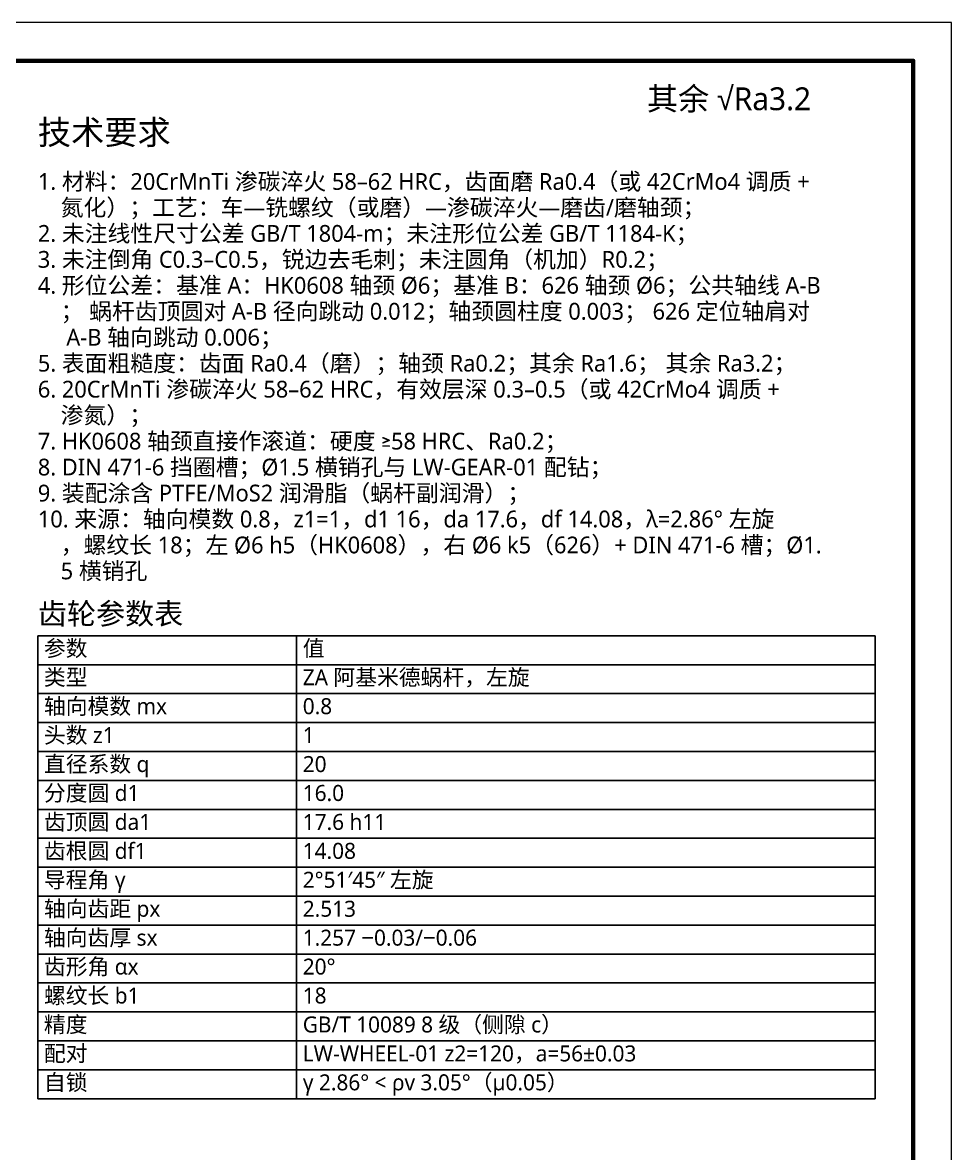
# Model space of a CAD drawing. Header units: millimetres. Extents: x 0 to 420, y 0 to 297.
# Drawn here: x 298 to 420, y 148.5 to 297 of the extents above; entities that cross this region are included whole.
import ezdxf

# ---------------------------------------------------------------- set-up
doc = ezdxf.new("R2010")
doc.units = ezdxf.units.MM
doc.layers.add('FRAME', color=7, linetype='CONTINUOUS', lineweight=70)
doc.layers.add('TEXT', color=7, linetype='CONTINUOUS', lineweight=25)
doc.styles.add('CJK', font='NotoSansCJK-Regular.ttc')

msp = doc.modelspace()

# ---------------------------------------------------------------- linework, layer by layer
at = {"layer": 'FRAME', "lineweight": 18}
msp.add_lwpolyline([(0, 0), (420, 0), (420, 297), (0, 297)], close=True, dxfattribs=at)
at = {"layer": 'FRAME'}
msp.add_lwpolyline([(25, 5), (415, 5), (415, 292), (25, 292)], close=True, dxfattribs=at)
at = {"layer": 'TEXT'}
for p, q in [((300, 216.48), (300, 155.68)), ((334, 216.48), (334, 155.68)), ((410, 216.48), (410, 155.68))]:
    msp.add_line(p, q, dxfattribs=at)
for points in [[(300, 216.48), (410, 216.48)], [(300, 212.68), (410, 212.68)], [(300, 208.88), (410, 208.88)], [(300, 205.08), (410, 205.08)], [(300, 201.28), (410, 201.28)], [(300, 197.48), (410, 197.48)], [(300, 193.68), (410, 193.68)], [(300, 189.88), (410, 189.88)], [(300, 186.08), (410, 186.08)], [(300, 182.28), (410, 182.28)], [(300, 178.48), (410, 178.48)], [(300, 174.68), (410, 174.68)], [(300, 170.88), (410, 170.88)], [(300, 167.08), (410, 167.08)], [(300, 163.28), (410, 163.28)], [(300, 159.48), (410, 159.48)], [(300, 155.68), (410, 155.68)]]:
    msp.add_lwpolyline(points, dxfattribs=at)

# ---------------------------------------------------------------- texts
at = {"layer": 'TEXT', "style": 'CJK'}
for s, height, p in [('其余 √Ra3.2', 3, (380, 285.5)), ('技术要求', 3.2, (300, 281)), ('1. 材料：20CrMnTi 渗碳淬火 58–62 HRC，齿面磨 Ra0.4（或 42CrMo4 调质 + ', 2.2, (300, 275.04)), ('\u3000氮化）；工艺：车—铣螺纹（或磨）—渗碳淬火—磨齿/磨轴颈；', 2.2, (300, 271.63)), ('2. 未注线性尺寸公差 GB/T 1804-m；未注形位公差 GB/T 1184-K；', 2.2, (300, 268.22)), ('3. 未注倒角 C0.3–C0.5，锐边去毛刺；未注圆角（机加）R0.2；', 2.2, (300, 264.81)), ('4. 形位公差：基准 A：HK0608 轴颈 Ø6；基准 B：626 轴颈 Ø6；公共轴线 A-B', 2.2, (300, 261.4)), ('\u3000； 蜗杆齿顶圆对 A-B 径向跳动 0.012；轴颈圆柱度 0.003； 626 定位轴肩对', 2.2, (300, 257.99)), ('\u3000 A-B 轴向跳动 0.006；', 2.2, (300, 254.58)), ('5. 表面粗糙度：齿面 Ra0.4（磨）；轴颈 Ra0.2；其余 Ra1.6； 其余 Ra3.2；', 2.2, (300, 251.17)), ('6. 20CrMnTi 渗碳淬火 58–62 HRC，有效层深 0.3–0.5（或 42CrMo4 调质 + ', 2.2, (300, 247.76)), ('\u3000渗氮）；', 2.2, (300, 244.35)), ('7. HK0608 轴颈直接作滚道：硬度 ≥58 HRC、Ra0.2；', 2.2, (300, 240.94)), ('8. DIN 471-6 挡圈槽；Ø1.5 横销孔与 LW-GEAR-01 配钻；', 2.2, (300, 237.53)), ('9. 装配涂含 PTFE/MoS2 润滑脂（蜗杆副润滑）；', 2.2, (300, 234.12)), ('10. 来源：轴向模数 0.8，z1=1，d1 16，da 17.6，df 14.08，λ=2.86° 左旋', 2.2, (300, 230.71)), ('\u3000，螺纹长 18；左 Ø6 h5（HK0608），右 Ø6 k5（626）+ DIN 471-6 槽；Ø1.', 2.2, (300, 227.3)), ('\u30005 横销孔', 2.2, (300, 223.89)), ('齿轮参数表', 2.8, (300, 217.98)), ('参数', 2.1, (300.8, 213.78)), ('值', 2.1, (334.8, 213.78)), ('类型', 2.1, (300.8, 209.98)), ('ZA 阿基米德蜗杆，左旋', 2.1, (334.8, 209.98)), ('轴向模数 mx', 2.1, (300.8, 206.18)), ('0.8', 2.1, (334.8, 206.18)), ('头数 z1', 2.1, (300.8, 202.38)), ('1', 2.1, (334.8, 202.38)), ('直径系数 q', 2.1, (300.8, 198.58)), ('20', 2.1, (334.8, 198.58)), ('分度圆 d1', 2.1, (300.8, 194.78)), ('16.0', 2.1, (334.8, 194.78)), ('齿顶圆 da1', 2.1, (300.8, 190.98)), ('17.6 h11', 2.1, (334.8, 190.98)), ('齿根圆 df1', 2.1, (300.8, 187.18)), ('14.08', 2.1, (334.8, 187.18)), ('导程角 γ', 2.1, (300.8, 183.38)), ('2°51′45″ 左旋', 2.1, (334.8, 183.38)), ('轴向齿距 px', 2.1, (300.8, 179.58)), ('2.513', 2.1, (334.8, 179.58)), ('轴向齿厚 sx', 2.1, (300.8, 175.78)), ('1.257 −0.03/−0.06', 2.1, (334.8, 175.78)), ('齿形角 αx', 2.1, (300.8, 171.98)), ('20°', 2.1, (334.8, 171.98)), ('螺纹长 b1', 2.1, (300.8, 168.18)), ('18', 2.1, (334.8, 168.18)), ('精度', 2.1, (300.8, 164.38)), ('GB/T 10089 8 级（侧隙 c）', 2.1, (334.8, 164.38)), ('配对', 2.1, (300.8, 160.58)), ('LW-WHEEL-01 z2=120，a=56±0.03', 2.1, (334.8, 160.58)), ('自锁', 2.1, (300.8, 156.78)), ('γ 2.86° < ρv 3.05°（μ0.05）', 2.1, (334.8, 156.78))]:
    msp.add_text(s, height=height, dxfattribs=at).set_placement(p)

doc.saveas('drawing.dxf')
